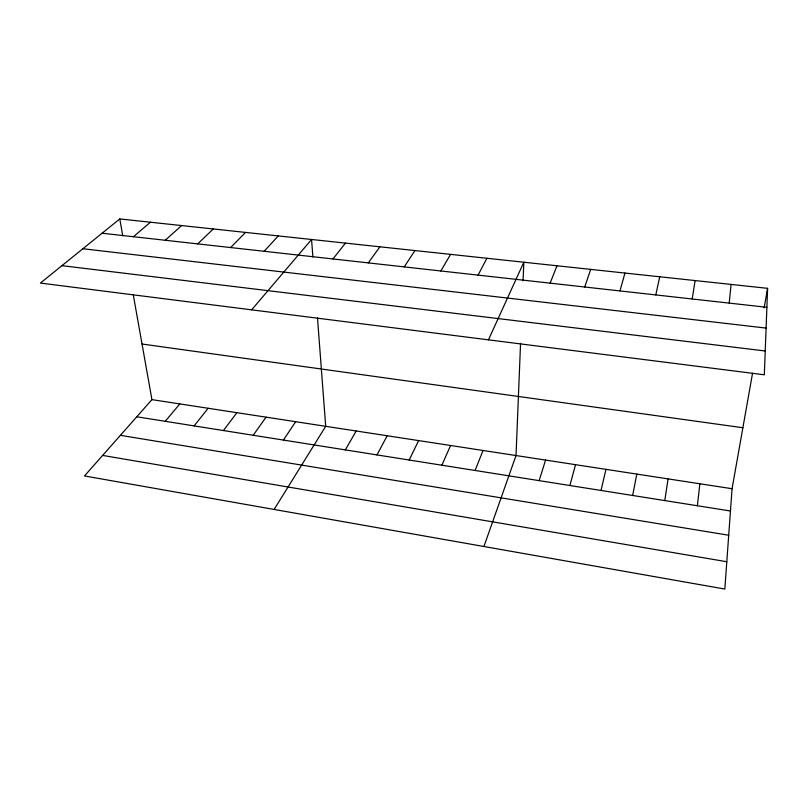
<?xml version="1.0" encoding="UTF-8"?>
<svg xmlns="http://www.w3.org/2000/svg" width="808" height="808" viewBox="0 0 808 808"><rect width="100%" height="100%" fill="white"/><g stroke="black" fill="none" stroke-linecap="round" stroke-linejoin="round"><path stroke-width="1.21" d="M767.6 288.335L764.328 374.801L40.4 283.073L119.766 218.938L767.6 288.335L764.126 307.919M520.554 343.37L516.019 455.54L483.931 546.511M523.079 280.77L523.837 262.216L488.446 339.845M752.541 373.286L732.068 488.719L724.827 589.062L84.497 475.952L151.934 399.637L133.31 295.021M729.22 303.101L731.058 284.416M697.375 505.747L699.849 483.77M664.782 500.576L668.095 478.892M692.193 298.98L695.102 280.568M632.674 495.486L636.805 474.084M655.783 294.92L659.742 276.78M601.041 490.466L605.96 469.347M569.862 485.517L575.548 464.681M619.968 290.93L624.948 273.054M539.138 480.639L545.572 460.075M584.75 287.002L590.699 269.377M550.107 283.143L557.005 265.771M475.094 470.478L483.043 450.48M441.875 465.206L450.591 445.501M409.171 460.025L418.645 440.592M478.084 275.124L486.891 258.257M376.993 454.914L387.184 435.764M345.319 449.894L356.207 431.007M440.835 270.973L450.601 254.379M274.124 509.454L325.695 426.321L317.473 317.665M404.242 266.892L414.938 250.551M283.436 440.067L295.647 421.705M253.207 435.28L266.044 417.16M368.296 262.893L379.891 246.804M223.432 430.553L236.885 412.686M332.977 258.954L345.44 243.107M194.112 425.897L208.151 408.272M165.226 421.311L179.831 403.929M251.662 309.838L311.565 239.481L312.898 257.055M264.166 251.288L278.265 235.916M230.644 247.551L245.511 232.401M197.687 243.885L213.302 228.957M165.287 240.269L181.608 225.563M133.421 236.724L150.439 222.22M102.081 233.229L766.883 307.303M82.881 248.743L766.095 328.088M61.943 265.66L765.237 350.985M142.036 344.026L742.885 427.745M151.934 399.637L732.068 488.719M136.774 416.797L730.462 510.999M120.392 435.33L728.715 535.239M102.646 455.419L726.796 561.732M119.766 218.938L122.776 235.855"/></g></svg>
